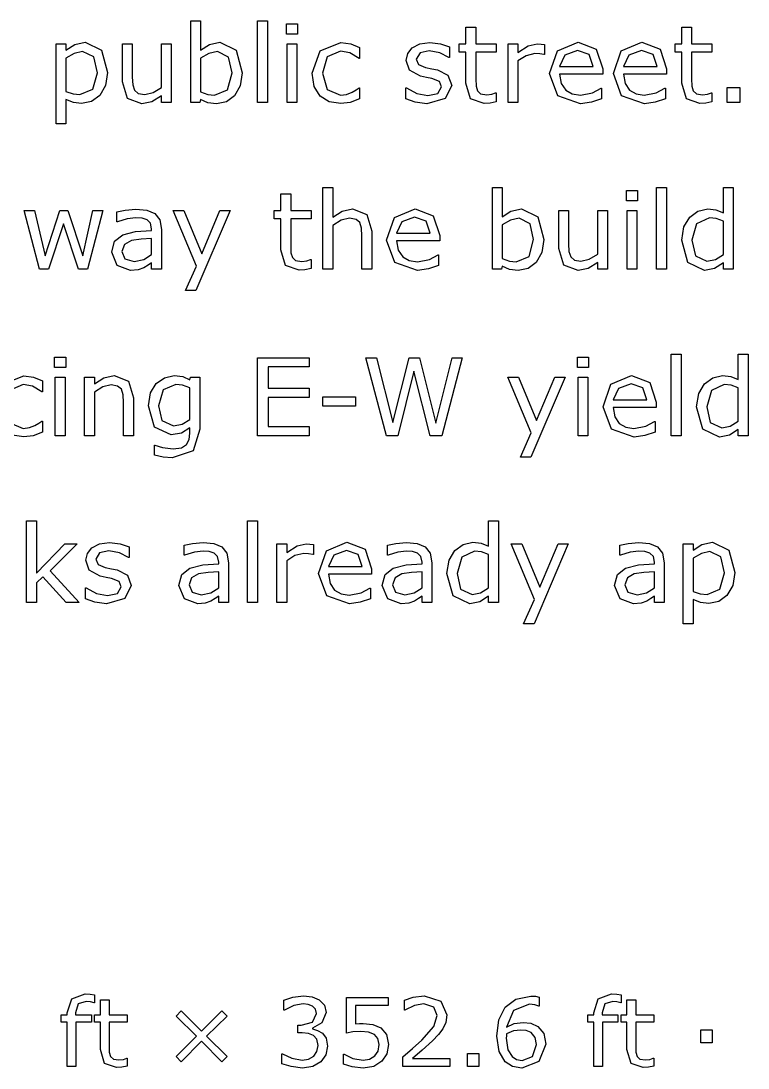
# Model space of a CAD drawing. Extents: x -1 to 182, y 89 to 480.
# Drawn here: x 70.96 to 87.11, y 90.19 to 113.46 of the extents above; entities that cross this region are included whole.
import ezdxf

# ---------------------------------------------------------------- set-up
doc = ezdxf.new("R2010")
doc.units = 0
doc.header["$MEASUREMENT"] = 0
doc.layers.add('Layer 1', color=7, linetype='Continuous')

msp = doc.modelspace()

# ---------------------------------------------------------------- linework, layer by layer
at = {"layer": 'Layer 1', "color": 7}
for points in [[(75.877862, 112.314122), (75.831353, 112.021122), (75.708105, 111.802524), (75.526723, 111.664173), (75.309294, 111.618824), (75.116283, 111.645547), (74.953501, 111.715317), (74.939558, 111.65486), (74.734919, 111.65486), (74.734919, 113.464052), (74.953509, 113.464052), (74.953509, 112.81757), (75.148845, 112.940839), (75.38139, 112.989655), (75.744157, 112.81294), (75.877869, 112.314122), (75.877862, 112.314122)], [(76.439455, 111.65486), (76.220864, 111.65486), (76.220864, 113.464052), (76.439455, 113.464052), (76.439455, 111.65486)], [(77.106855, 113.171053), (76.860359, 113.171053), (76.860359, 113.397774), (77.106855, 113.397774), (77.106855, 113.171053)], [(81.518178, 111.666581), (81.383302, 111.639858), (81.254241, 111.629275), (80.951934, 111.736246), (80.848453, 112.079251), (80.848453, 112.769919), (80.700786, 112.769919), (80.700786, 112.953619), (80.848453, 112.953619), (80.848453, 113.32684), (81.067043, 113.32684), (81.067043, 112.953619), (81.518178, 112.953619), (81.518178, 112.769919), (81.067043, 112.769919), (81.067043, 112.178073), (81.0717, 112.01763), (81.104254, 111.910659), (81.174017, 111.842053), (81.311219, 111.821151), (81.422839, 111.836232), (81.506555, 111.862981), (81.51817, 111.862981), (81.518178, 111.666581)], [(86.309739, 111.666581), (86.174863, 111.639858), (86.045802, 111.629275), (85.743495, 111.736246), (85.640014, 112.079251), (85.640014, 112.769919), (85.492347, 112.769919), (85.492347, 112.953619), (85.640014, 112.953619), (85.640014, 113.32684), (85.858604, 113.32684), (85.858604, 112.953619), (86.309739, 112.953619), (86.309739, 112.769919), (85.858604, 112.769919), (85.858604, 112.178073), (85.863261, 112.01763), (85.895818, 111.910659), (85.965581, 111.842053), (86.10278, 111.821151), (86.214402, 111.836232), (86.298116, 111.862981), (86.309732, 111.862981), (86.309739, 111.666581)], [(72.887351, 112.319942), (72.842004, 112.030409), (72.714108, 111.809509), (72.532723, 111.675789), (72.312968, 111.629275), (72.12926, 111.651235), (71.962991, 111.719842), (71.962991, 111.1757), (71.7444, 111.1757), (71.7444, 112.953486), (71.962991, 112.953486), (71.962991, 112.817438), (72.158327, 112.939543), (72.390872, 112.989523), (72.755965, 112.811644), (72.887351, 112.31981), (72.887351, 112.319942)], [(74.304704, 111.65486), (74.086113, 111.65486), (74.086113, 111.799031), (73.8745, 111.665338), (73.651258, 111.618824), (73.332674, 111.743231), (73.218726, 112.110657), (73.218726, 112.953619), (73.437316, 112.953619), (73.437316, 112.214136), (73.446629, 112.044379), (73.486161, 111.924603), (73.567552, 111.850202), (73.712893, 111.826918), (73.897765, 111.871104), (74.086124, 111.983896), (74.086124, 112.953592), (74.304714, 112.953592), (74.304704, 111.65486)], [(77.092872, 111.654966), (76.874281, 111.654966), (76.874281, 112.953725), (77.092872, 112.953725), (77.092872, 111.654966)], [(78.485809, 111.736352), (78.277682, 111.654966), (78.069556, 111.625888), (77.811431, 111.666581), (77.610282, 111.792179), (77.478893, 112.003792), (77.432385, 112.302612), (77.606792, 112.802568), (78.069556, 112.98394), (78.288146, 112.95256), (78.485809, 112.875831), (78.485809, 112.632812), (78.474193, 112.632812), (78.267231, 112.752562), (78.060266, 112.794419), (77.766098, 112.668848), (77.65913, 112.302612), (77.763772, 111.941007), (78.060266, 111.815409), (78.195143, 111.832872), (78.318391, 111.878195), (78.407918, 111.929365), (78.474193, 111.977043), (78.485809, 111.977043), (78.485809, 111.736352)], [(80.53103, 112.029351), (80.383363, 111.737516), (79.982226, 111.62356), (79.717128, 111.657294), (79.515976, 111.732859), (79.515976, 111.978207), (79.527591, 111.978207), (79.75781, 111.8538), (80.000816, 111.808451), (80.226384, 111.854964), (80.307775, 112.001464), (80.263592, 112.117722), (80.093836, 112.185164), (79.971749, 112.209506), (79.835711, 112.239721), (79.592702, 112.372277), (79.521778, 112.588547), (79.554332, 112.739703), (79.65549, 112.866439), (79.820595, 112.952481), (80.046163, 112.985025), (80.281031, 112.955974), (80.479857, 112.887367), (80.479857, 112.653661), (80.468242, 112.653661), (80.264767, 112.757139), (80.029899, 112.800161), (79.827586, 112.753647), (79.745033, 112.617625), (79.795029, 112.496684), (79.953159, 112.430432), (80.088033, 112.402519), (80.213607, 112.376854), (80.448477, 112.257104), (80.53103, 112.029192), (80.53103, 112.029351)], [(82.592528, 112.715362), (82.580913, 112.715362), (82.485571, 112.731766), (82.377436, 112.737587), (82.182099, 112.692237), (82.000717, 112.577144), (82.000717, 111.654966), (81.782124, 111.654966), (81.782124, 112.953725), (82.000717, 112.953725), (82.000717, 112.761875), (82.229772, 112.909539), (82.433247, 112.953725), (82.515799, 112.950285), (82.592539, 112.939702), (82.592528, 112.715362)], [(83.885471, 112.281684), (82.928554, 112.281684), (82.964598, 112.072372), (83.06343, 111.927037), (83.206445, 111.843323), (83.390153, 111.815409), (83.656417, 111.867744), (83.848266, 111.972386), (83.859881, 111.972386), (83.859881, 111.734023), (83.634313, 111.65613), (83.392469, 111.624724), (82.887848, 111.799137), (82.706466, 112.296791), (82.879709, 112.802568), (83.337822, 112.989761), (83.742446, 112.836276), (83.885461, 112.40027), (83.885471, 112.281684)], [(85.303988, 112.281684), (84.347071, 112.281684), (84.383115, 112.072372), (84.481947, 111.927037), (84.62496, 111.843323), (84.80867, 111.815409), (85.074933, 111.867744), (85.26678, 111.972386), (85.278395, 111.972386), (85.278395, 111.734023), (85.052827, 111.65613), (84.810983, 111.624724), (84.306362, 111.799137), (84.124977, 112.296791), (84.298223, 112.802568), (84.756336, 112.989761), (85.16096, 112.836276), (85.303975, 112.40027), (85.303988, 112.281684)], [(72.661784, 112.314122), (72.581557, 112.66525), (72.335061, 112.781534), (72.145537, 112.740841), (71.962991, 112.63387), (71.962991, 111.89788), (72.122283, 111.840888), (72.274598, 111.825807), (72.559464, 111.94905), (72.661784, 112.314148), (72.661784, 112.314122)], [(75.652297, 112.308301), (75.575557, 112.66062), (75.327897, 112.781534), (75.134886, 112.739677), (74.953501, 112.63387), (74.953501, 111.88973), (75.112793, 111.831602), (75.265111, 111.815197), (75.548813, 111.93381), (75.652297, 112.308195), (75.652297, 112.308301)], [(83.672694, 112.449112), (83.58549, 112.715362), (83.326204, 112.809553), (83.045989, 112.706075), (82.928554, 112.449112), (83.672694, 112.449112)], [(85.09121, 112.449112), (85.004007, 112.715362), (84.74472, 112.809553), (84.464506, 112.706075), (84.347071, 112.449112), (85.09121, 112.449112)], [(86.930631, 111.65494), (86.652742, 111.65494), (86.652742, 111.986303), (86.930631, 111.986303), (86.930631, 111.65494)], [(77.407977, 107.962419), (77.2731, 107.935696), (77.144039, 107.925113), (76.841732, 108.032084), (76.738251, 108.375089), (76.738251, 109.065757), (76.590585, 109.065757), (76.590585, 109.249457), (76.738251, 109.249457), (76.738251, 109.622678), (76.956842, 109.622678), (76.956842, 109.249457), (77.407977, 109.249457), (77.407977, 109.065757), (76.956842, 109.065757), (76.956842, 108.473911), (76.961498, 108.313468), (76.994053, 108.206497), (77.063818, 108.137891), (77.201017, 108.116989), (77.31264, 108.13207), (77.396354, 108.158819), (77.407969, 108.158819), (77.407977, 107.962419)], [(78.757892, 107.950778), (78.539302, 107.950778), (78.539302, 108.690261), (78.528851, 108.857689), (78.490481, 108.980958), (78.406764, 109.05303), (78.264913, 109.077372), (78.077716, 109.033187), (77.890518, 108.920395), (77.890518, 107.950804), (77.671927, 107.950804), (77.671927, 109.759996), (77.890518, 109.759996), (77.890518, 109.105391), (78.102131, 109.237921), (78.326537, 109.285599), (78.647448, 109.158864), (78.757906, 108.793765), (78.757892, 107.950778)], [(82.577421, 108.610039), (82.530912, 108.31704), (82.407664, 108.098441), (82.226282, 107.960091), (82.008853, 107.914741), (81.815842, 107.941464), (81.65306, 108.011235), (81.639117, 107.950778), (81.434478, 107.950778), (81.434478, 109.75997), (81.653068, 109.75997), (81.653068, 109.113488), (81.848404, 109.236757), (82.080949, 109.285572), (82.443716, 109.108857), (82.577429, 108.610039), (82.577421, 108.610039)], [(84.65985, 109.46697), (84.413354, 109.46697), (84.413354, 109.693692), (84.65985, 109.693692), (84.65985, 109.46697)], [(85.299355, 107.950778), (85.080765, 107.950778), (85.080765, 109.75997), (85.299355, 109.75997), (85.299355, 107.950778)], [(86.785309, 107.950778), (86.566718, 107.950778), (86.566718, 108.086826), (86.370218, 107.960091), (86.14814, 107.914741), (85.778396, 108.093785), (85.642358, 108.590275), (85.688866, 108.884438), (85.816766, 109.104201), (86.000474, 109.239059), (86.219067, 109.285572), (86.400449, 109.263347), (86.566718, 109.197069), (86.566718, 109.759837), (86.785309, 109.759837), (86.785309, 107.950778)], [(72.783846, 109.249563), (72.445495, 107.950804), (72.243182, 107.950804), (71.909482, 108.951907), (71.578107, 107.950804), (71.376955, 107.950804), (71.035117, 109.249563), (71.26301, 109.249563), (71.501368, 108.243803), (71.825765, 109.249563), (72.005988, 109.249563), (72.338524, 108.243803), (72.564092, 109.249563), (72.783846, 109.249563)], [(74.084928, 107.950804), (73.867499, 107.950804), (73.867499, 108.089154), (73.788434, 108.033354), (73.693091, 107.977553), (73.567517, 107.933368), (73.401248, 107.914847), (73.103592, 108.031105), (72.981508, 108.327597), (73.044294, 108.565959), (73.225679, 108.710131), (73.510545, 108.781065), (73.867499, 108.808979), (73.867499, 108.842687), (73.840758, 108.96593), (73.766344, 109.042685), (73.654721, 109.078721), (73.518683, 109.087982), (73.326834, 109.064698), (73.108244, 108.999585), (73.096629, 108.999585), (73.096629, 109.221649), (73.281501, 109.260014), (73.519858, 109.280916), (73.758213, 109.257632), (73.934947, 109.180877), (74.046569, 109.042526), (74.084939, 108.832077), (74.084928, 107.950804)], [(75.610413, 109.249563), (74.852322, 107.471776), (74.618616, 107.471776), (74.86046, 108.01359), (74.34305, 109.249563), (74.580246, 109.249563), (74.979057, 108.286824), (75.381358, 109.249563), (75.610413, 109.249563)], [(80.265939, 108.577495), (79.309021, 108.577495), (79.345066, 108.368184), (79.443895, 108.222848), (79.58691, 108.139134), (79.770621, 108.111221), (80.036881, 108.163555), (80.228731, 108.268198), (80.240346, 108.268198), (80.240346, 108.029835), (80.014778, 107.951942), (79.772931, 107.920536), (79.268313, 108.094949), (79.086928, 108.592603), (79.260174, 109.09838), (79.718284, 109.285572), (80.122911, 109.132088), (80.265926, 108.696081), (80.265939, 108.577495)], [(83.994776, 107.950778), (83.776185, 107.950778), (83.776185, 108.094949), (83.564569, 107.961255), (83.341327, 107.914741), (83.022743, 108.039148), (82.908798, 108.406575), (82.908798, 109.249536), (83.127388, 109.249536), (83.127388, 108.510053), (83.136675, 108.340297), (83.176209, 108.22052), (83.257597, 108.146119), (83.402938, 108.122836), (83.58781, 108.167021), (83.776172, 108.279813), (83.776172, 109.24951), (83.994763, 109.24951), (83.994776, 107.950778)], [(84.645907, 107.950778), (84.427316, 107.950778), (84.427316, 109.249536), (84.645907, 109.249536), (84.645907, 107.950778)], [(80.053161, 108.744923), (79.965957, 109.011173), (79.706671, 109.105365), (79.426454, 109.001886), (79.309021, 108.744923), (80.053161, 108.744923)], [(82.351853, 108.604218), (82.275116, 108.956537), (82.027456, 109.077451), (81.834445, 109.035594), (81.65306, 108.929788), (81.65306, 108.185648), (81.812352, 108.127519), (81.96467, 108.111115), (82.248372, 108.229727), (82.351853, 108.604112), (82.351853, 108.604218)], [(86.566718, 108.270526), (86.566718, 109.01583), (86.408588, 109.070466), (86.256273, 109.085548), (85.970245, 108.957648), (85.867926, 108.594878), (85.946991, 108.24256), (86.200461, 108.122809), (86.388823, 108.163502), (86.566718, 108.270473), (86.566718, 108.270526)], [(73.867499, 108.270553), (73.867499, 108.632158), (73.631467, 108.614696), (73.417528, 108.580961), (73.26521, 108.497247), (73.207076, 108.342625), (73.274513, 108.174006), (73.480314, 108.118206), (73.690766, 108.162391), (73.867499, 108.270526), (73.867499, 108.270553)], [(71.958308, 105.762835), (71.711812, 105.762835), (71.711812, 105.989556), (71.958308, 105.989556), (71.958308, 105.762835)], [(77.36263, 104.246642), (76.222005, 104.246642), (76.222005, 105.977941), (77.36263, 105.977941), (77.36263, 105.773286), (76.452221, 105.773286), (76.452221, 105.298915), (77.36263, 105.298915), (77.36263, 105.09426), (76.452221, 105.09426), (76.452221, 104.45127), (77.36263, 104.45127), (77.36263, 104.246642)], [(80.765905, 105.977941), (80.315934, 104.246642), (80.056648, 104.246642), (79.692717, 105.683751), (79.336927, 104.246642), (79.083454, 104.246642), (78.625342, 105.977941), (78.861374, 105.977941), (79.225305, 104.538477), (79.583423, 105.977941), (79.817129, 105.977941), (80.178735, 104.524534), (80.54034, 105.977941), (80.765905, 105.977941)], [(83.569221, 105.762835), (83.322724, 105.762835), (83.322724, 105.989556), (83.569221, 105.989556), (83.569221, 105.762835)], [(85.627224, 104.246642), (85.408633, 104.246642), (85.408633, 106.055834), (85.627224, 106.055834), (85.627224, 104.246642)], [(87.113178, 104.246642), (86.894587, 104.246642), (86.894587, 104.382691), (86.698086, 104.255955), (86.476009, 104.210606), (86.106265, 104.389649), (85.970227, 104.886139), (86.016735, 105.180302), (86.144634, 105.400065), (86.328342, 105.534923), (86.546933, 105.581437), (86.728318, 105.559212), (86.894587, 105.492934), (86.894587, 106.055702), (87.113178, 106.055702), (87.113178, 104.246642)], [(70.564209, 105.394244), (71.02697, 105.575616), (71.245561, 105.544236), (71.443223, 105.467507), (71.443223, 105.224488), (71.431608, 105.224488), (71.224643, 105.344238), (71.017678, 105.386095), (70.723512, 105.260524)], [(71.944364, 104.246642), (71.725771, 104.246642), (71.725771, 105.545401), (71.944364, 105.545401), (71.944364, 104.246642)], [(73.462872, 104.246642), (73.244282, 104.246642), (73.244282, 104.986125), (73.233831, 105.153553), (73.195461, 105.276822), (73.111744, 105.348895), (72.969893, 105.373236), (72.782695, 105.329051), (72.595498, 105.216259), (72.595498, 104.246642), (72.376907, 104.246642), (72.376907, 105.545401), (72.595498, 105.545401), (72.595498, 105.401229), (72.807114, 105.533759), (73.031517, 105.581437), (73.352427, 105.454702), (73.462885, 105.089603), (73.462872, 104.246642)], [(74.9372, 104.394306), (74.787208, 103.909457), (74.325611, 103.754809), (74.123298, 103.76989), (73.930285, 103.810609), (73.930285, 104.033838), (73.9419, 104.033838), (74.111656, 103.982668), (74.344201, 103.951288), (74.529073, 103.978037), (74.643018, 104.052438), (74.701155, 104.161737), (74.718591, 104.304744), (74.718591, 104.423357), (74.529068, 104.304744), (74.300013, 104.26638), (73.930266, 104.433808), (73.794228, 104.908205), (73.840739, 105.196548), (73.9698, 105.406997), (74.153508, 105.534897), (74.368611, 105.58141), (74.556973, 105.558127), (74.718591, 105.489547), (74.732535, 105.545348), (74.937174, 105.545348), (74.9372, 104.394306)], [(83.048323, 105.545401), (82.290229, 103.767614), (82.056523, 103.767614), (82.29837, 104.309428), (81.78096, 105.545401), (82.018153, 105.545401), (82.416967, 104.582662), (82.819268, 105.545401), (83.048323, 105.545401)], [(83.555258, 104.246642), (83.336668, 104.246642), (83.336668, 105.545401), (83.555258, 105.545401), (83.555258, 104.246642)], [(85.074933, 104.87336), (84.118016, 104.87336), (84.15406, 104.664048), (84.25289, 104.518713), (84.395905, 104.434999), (84.579615, 104.407085), (84.845876, 104.45942), (85.037725, 104.564062), (85.04934, 104.564062), (85.04934, 104.325699), (84.823773, 104.247806), (84.581928, 104.2164), (84.077307, 104.390813), (83.895922, 104.888467), (84.069169, 105.394244), (84.527278, 105.581437), (84.931905, 105.427952), (85.07492, 104.991946), (85.074933, 104.87336)], [(74.71861, 104.603591), (74.71861, 105.311694), (74.555828, 105.367495), (74.407, 105.384957), (74.123298, 105.264043), (74.019814, 104.912915), (74.096554, 104.581525), (74.351191, 104.468759), (74.541876, 104.504796), (74.71861, 104.603617), (74.71861, 104.603591)], [(84.862156, 105.040788), (84.774952, 105.307038), (84.515666, 105.401229), (84.235451, 105.297751), (84.118016, 105.040788), (84.862156, 105.040788)], [(86.894587, 104.566391), (86.894587, 105.311694), (86.736456, 105.366331), (86.584141, 105.381412), (86.298111, 105.253513), (86.195794, 104.890743), (86.274857, 104.538424), (86.52833, 104.418674), (86.716692, 104.459367), (86.894587, 104.566338), (86.894587, 104.566391)], [(78.398613, 104.898918), (77.673076, 104.898918), (77.673076, 105.109368), (78.398613, 105.109368), (78.398613, 104.898918)], [(70.721186, 104.532683), (71.017678, 104.407085), (71.152555, 104.424548), (71.275803, 104.469871), (71.365332, 104.521041), (71.431608, 104.568719), (71.443223, 104.568719), (71.443223, 104.328028)], [(71.443223, 104.328028), (71.235097, 104.246642), (71.02697, 104.217564), (70.768846, 104.258257)], [(72.258289, 100.54248), (71.969936, 100.54248), (71.449038, 101.111042), (71.307185, 100.976184), (71.307185, 100.54248), (71.088594, 100.54248), (71.088594, 102.351672), (71.307185, 102.351672), (71.307185, 101.191264), (71.938541, 101.841239), (72.214107, 101.841239), (71.610656, 101.24127), (72.258289, 100.54248)], [(76.217345, 100.54248), (75.998755, 100.54248), (75.998755, 102.351672), (76.217345, 102.351672), (76.217345, 100.54248)], [(81.568174, 100.54248), (81.349583, 100.54248), (81.349583, 100.678529), (81.153083, 100.551793), (80.931005, 100.506444), (80.561261, 100.685487), (80.425223, 101.181977), (80.471731, 101.47614), (80.599631, 101.695903), (80.783339, 101.830761), (81.001929, 101.877275), (81.183314, 101.85505), (81.349583, 101.788772), (81.349583, 102.35154), (81.568174, 102.35154), (81.568174, 100.54248)], [(73.416356, 100.916865), (73.268692, 100.62503), (72.867553, 100.511074), (72.602454, 100.544808), (72.401304, 100.620373), (72.401304, 100.865721), (72.41292, 100.865721), (72.643139, 100.741314), (72.886147, 100.695965), (73.111712, 100.742478), (73.193103, 100.888978), (73.148921, 101.005236), (72.979164, 101.072678), (72.857078, 101.09702), (72.72104, 101.127235), (72.478033, 101.259791), (72.407107, 101.476061), (72.439664, 101.627217), (72.540819, 101.753953), (72.705924, 101.839995), (72.931492, 101.872539), (73.166362, 101.843488), (73.365186, 101.774881), (73.365186, 101.541175), (73.35357, 101.541175), (73.150093, 101.644653), (72.915225, 101.687675), (72.712912, 101.641161), (72.630359, 101.505139), (72.680355, 101.384198), (72.838485, 101.317946), (72.973362, 101.290033), (73.098936, 101.264368), (73.333803, 101.144618), (73.416356, 100.916706), (73.416356, 100.916865)], [(75.575525, 100.54248), (75.358096, 100.54248), (75.358096, 100.68083), (75.279031, 100.62503), (75.183688, 100.569229), (75.058115, 100.525044), (74.891845, 100.506523), (74.594189, 100.622781), (74.472106, 100.919273), (74.534891, 101.157635), (74.716276, 101.301807), (75.001142, 101.372741), (75.358096, 101.400655), (75.358096, 101.434363), (75.331355, 101.557606), (75.256941, 101.634361), (75.145318, 101.670397), (75.009281, 101.679658), (74.817431, 101.656374), (74.598841, 101.591261), (74.587226, 101.591261), (74.587226, 101.813325), (74.772098, 101.85169), (75.010453, 101.872592), (75.24881, 101.849308), (75.425544, 101.772553), (75.537166, 101.634202), (75.575536, 101.423753), (75.575525, 100.54248)], [(77.46029, 101.602876), (77.448675, 101.602876), (77.35333, 101.61928), (77.245197, 101.625101), (77.049861, 101.579751), (76.868479, 101.464658), (76.868479, 100.54248), (76.649886, 100.54248), (76.649886, 101.841239), (76.868479, 101.841239), (76.868479, 101.649389), (77.097534, 101.797053), (77.301008, 101.841239), (77.383561, 101.837799), (77.460301, 101.827216), (77.46029, 101.602876)], [(78.753233, 101.169198), (77.796316, 101.169198), (77.83236, 100.959886), (77.931192, 100.814551), (78.074205, 100.730837), (78.257915, 100.702923), (78.524178, 100.755258), (78.716027, 100.8599), (78.727643, 100.8599), (78.727643, 100.621537), (78.502075, 100.543644), (78.26023, 100.512238), (77.75561, 100.686651), (77.574227, 101.184305), (77.747471, 101.690082), (78.205583, 101.877275), (78.610208, 101.72379), (78.753223, 101.287784), (78.753233, 101.169198)], [(80.093849, 100.54248), (79.87642, 100.54248), (79.87642, 100.68083), (79.797354, 100.62503), (79.702012, 100.569229), (79.576438, 100.525044), (79.410169, 100.506523), (79.112513, 100.622781), (78.990427, 100.919273), (79.053215, 101.157635), (79.2346, 101.301807), (79.519466, 101.372741), (79.87642, 101.400655), (79.87642, 101.434363), (79.849676, 101.557606), (79.775262, 101.634361), (79.663642, 101.670397), (79.527604, 101.679658), (79.335755, 101.656374), (79.117164, 101.591261), (79.105549, 101.591261), (79.105549, 101.813325), (79.290421, 101.85169), (79.528779, 101.872592), (79.767136, 101.849308), (79.94387, 101.772553), (80.055492, 101.634202), (80.093862, 101.423753), (80.093849, 100.54248)], [(83.121565, 101.841239), (82.363473, 100.063452), (82.129767, 100.063452), (82.371612, 100.605266), (81.854204, 101.841239), (82.091397, 101.841239), (82.490209, 100.8785), (82.89251, 101.841239), (83.121565, 101.841239)], [(85.25399, 100.54248), (85.036563, 100.54248), (85.036563, 100.68083), (84.957498, 100.62503), (84.862156, 100.569229), (84.736582, 100.525044), (84.570313, 100.506523), (84.272657, 100.622781), (84.15057, 100.919273), (84.213358, 101.157635), (84.394743, 101.301807), (84.679609, 101.372741), (85.036563, 101.400655), (85.036563, 101.434363), (85.009819, 101.557606), (84.935405, 101.634361), (84.823786, 101.670397), (84.687748, 101.679658), (84.495899, 101.656374), (84.277308, 101.591261), (84.265693, 101.591261), (84.265693, 101.813325), (84.450565, 101.85169), (84.688923, 101.872592), (84.92728, 101.849308), (85.104014, 101.772553), (85.215636, 101.634202), (85.254003, 101.423753), (85.25399, 100.54248)], [(86.817847, 101.207562), (86.7725, 100.918029), (86.644601, 100.697129), (86.463219, 100.563409), (86.243464, 100.516895), (86.059754, 100.538855), (85.893487, 100.607462), (85.893487, 100.06332), (85.674896, 100.06332), (85.674896, 101.841106), (85.893487, 101.841106), (85.893487, 101.705058), (86.088823, 101.827163), (86.321365, 101.877142), (86.686461, 101.699263), (86.817847, 101.20743), (86.817847, 101.207562)], [(78.540455, 101.336626), (78.453252, 101.602876), (78.193966, 101.697067), (77.913751, 101.593589), (77.796316, 101.336626), (78.540455, 101.336626)], [(81.349583, 100.862229), (81.349583, 101.607532), (81.191453, 101.662169), (81.039138, 101.67725), (80.753108, 101.549351), (80.650791, 101.186581), (80.729853, 100.834262), (80.983327, 100.714512), (81.171688, 100.755205), (81.349583, 100.862176), (81.349583, 100.862229)], [(86.59228, 101.201741), (86.512053, 101.55287), (86.265557, 101.669154), (86.076033, 101.628461), (85.893487, 101.52149), (85.893487, 100.785499), (86.052779, 100.728508), (86.205094, 100.713427), (86.48996, 100.83667), (86.59228, 101.201768), (86.59228, 101.201741)], [(75.358096, 100.862229), (75.358096, 101.223834), (75.122064, 101.206372), (74.908125, 101.172637), (74.755807, 101.088923), (74.697673, 100.934301), (74.76511, 100.765682), (74.970911, 100.709882), (75.181363, 100.754067), (75.358096, 100.862202), (75.358096, 100.862229)], [(79.87642, 100.862229), (79.87642, 101.223834), (79.640388, 101.206372), (79.426446, 101.172637), (79.274131, 101.088923), (79.215994, 100.934301), (79.283434, 100.765682), (79.489234, 100.709882), (79.699686, 100.754067), (79.87642, 100.862202), (79.87642, 100.862229)], [(85.036563, 100.862229), (85.036563, 101.223834), (84.800532, 101.206372), (84.58659, 101.172637), (84.434275, 101.088923), (84.376138, 100.934301), (84.443577, 100.765682), (84.649378, 100.709882), (84.85983, 100.754067), (85.036563, 100.862202), (85.036563, 100.862229)], [(72.601162, 91.643866), (72.590817, 91.643866), (72.507103, 91.662387), (72.416153, 91.672705), (72.234252, 91.616878), (72.178441, 91.417409), (72.178441, 91.378145), (72.528807, 91.378145), (72.528807, 91.214844), (72.184643, 91.214844), (72.184643, 90.223743), (71.990338, 90.223743), (71.990338, 91.214897), (71.859081, 91.214897), (71.859081, 91.378198), (71.990338, 91.378198), (71.990338, 91.41643), (72.092658, 91.731654), (72.388247, 91.84225), (72.505037, 91.8359), (72.601155, 91.821348), (72.601162, 91.643866)], [(73.323598, 90.234141), (73.203708, 90.210329), (73.088987, 90.201068), (72.820269, 90.296133), (72.728287, 90.601038), (72.728287, 91.21495), (72.597027, 91.21495), (72.597027, 91.378251), (72.728287, 91.378251), (72.728287, 91.710012), (72.922588, 91.710012), (72.922588, 91.378251), (73.323598, 91.378251), (73.323598, 91.21495), (72.922588, 91.21495), (72.922588, 90.68888), (72.926716, 90.546243), (72.955653, 90.451179), (73.017666, 90.390192), (73.139621, 90.371671), (73.238839, 90.385165), (73.313253, 90.408978), (73.323598, 90.408978), (73.323598, 90.234141)], [(77.660278, 90.96484), (77.741925, 90.853212), (77.773966, 90.679593), (77.735726, 90.486315), (77.628239, 90.33336), (77.445304, 90.22586), (77.21586, 90.191755), (76.963681, 90.222764), (76.760076, 90.28891), (76.760076, 90.504915), (76.775581, 90.504915), (76.982287, 90.408792), (77.21173, 90.37056), (77.350224, 90.392256), (77.469077, 90.456338), (77.539358, 90.556588), (77.563118, 90.695071), (77.536247, 90.831517), (77.463899, 90.917294), (77.351245, 90.960712), (77.208619, 90.973148), (77.115602, 90.973148), (77.115602, 91.14473), (77.187947, 91.14473), (77.438062, 91.209844), (77.532114, 91.402063), (77.508328, 91.499218), (77.442182, 91.56846), (77.347099, 91.605686), (77.232376, 91.616005), (77.023604, 91.580869), (76.814832, 91.48165), (76.804487, 91.48165), (76.804487, 91.697656), (76.999823, 91.763801), (77.237532, 91.79481), (77.43597, 91.774173), (77.590999, 91.708027), (77.703654, 91.588118), (77.741894, 91.423812), (77.650943, 91.199525), (77.438039, 91.079643), (77.438039, 91.06509), (77.551725, 91.029954), (77.660246, 90.96484), (77.660278, 90.96484)], [(79.12892, 90.712666), (79.089645, 90.506979), (78.982158, 90.341615), (78.804393, 90.229987), (78.566681, 90.191755), (78.323802, 90.218637), (78.126399, 90.28166), (78.126399, 90.499756), (78.140872, 90.499756), (78.339309, 90.40776), (78.562551, 90.37056), (78.704142, 90.391198), (78.827134, 90.463535), (78.895346, 90.570003), (78.919106, 90.713671), (78.8912, 90.848027), (78.815754, 90.935868), (78.684494, 90.990637), (78.512931, 91.007041), (78.337229, 90.994606), (78.192537, 90.969735), (78.192537, 91.762452), (79.118577, 91.762452), (79.118577, 91.581583), (78.392009, 91.581583), (78.392009, 91.1723), (78.482959, 91.17865), (78.563572, 91.181295), (78.782681, 91.1596), (78.955279, 91.085172), (79.083438, 90.938408), (79.128912, 90.713116), (79.12892, 90.712666)], [(80.486974, 90.223796), (79.445179, 90.223796), (79.445179, 90.439801), (79.662221, 90.62583), (79.865826, 90.810826), (80.137643, 91.115732), (80.211025, 91.360683), (80.131441, 91.547743), (79.9113, 91.615952), (79.707695, 91.582879), (79.493756, 91.481597), (79.483411, 91.481597), (79.483411, 91.698634), (79.678747, 91.76478), (79.916456, 91.794757), (80.287494, 91.680034), (80.421852, 91.371001), (80.399125, 91.206669), (80.334013, 91.063027), (80.238928, 90.936926), (80.107671, 90.799476), (79.879261, 90.588629), (79.65912, 90.400537), (80.486974, 90.400537), (80.486974, 90.223796)], [(82.625344, 90.722985), (82.470315, 90.339551), (82.092043, 90.191755), (81.885338, 90.226892), (81.721008, 90.33127), (81.583549, 90.558652), (81.536006, 90.899726), (81.579413, 91.262496), (81.719973, 91.543615), (81.954584, 91.725516), (82.289446, 91.791662), (82.391765, 91.78637), (82.475482, 91.767849), (82.475482, 91.570444), (82.465137, 91.570444), (82.377287, 91.599389), (82.258431, 91.613941), (81.90393, 91.474427), (81.749935, 91.099248), (81.920466, 91.178835), (82.115803, 91.206722), (82.288403, 91.188201), (82.442399, 91.115864), (82.578823, 90.956691), (82.625334, 90.723117), (82.625344, 90.722985)], [(84.296557, 91.643919), (84.286211, 91.643919), (84.202495, 91.66244), (84.111544, 91.672758), (83.929643, 91.616931), (83.873835, 91.417462), (83.873835, 91.378198), (84.224198, 91.378198), (84.224198, 91.214897), (83.880034, 91.214897), (83.880034, 90.223743), (83.685732, 90.223743), (83.685732, 91.214897), (83.554473, 91.214897), (83.554473, 91.378198), (83.685732, 91.378198), (83.685732, 91.41643), (83.788052, 91.731654), (84.083639, 91.84225), (84.200428, 91.8359), (84.296546, 91.821348), (84.296557, 91.643919)], [(85.018992, 90.234194), (84.899105, 90.210382), (84.784381, 90.201121), (84.515666, 90.296186), (84.423681, 90.601091), (84.423681, 91.215003), (84.292424, 91.215003), (84.292424, 91.378304), (84.423681, 91.378304), (84.423681, 91.710064), (84.617985, 91.710064), (84.617985, 91.378304), (85.018992, 91.378304), (85.018992, 91.215003), (84.617985, 91.215003), (84.617985, 90.688933), (84.622113, 90.546296), (84.651053, 90.451231), (84.713063, 90.390245), (84.83502, 90.371724), (84.934239, 90.385218), (85.008653, 90.40903), (85.018998, 90.40903), (85.018992, 90.234194)], [(75.542579, 90.447025), (75.427859, 90.332328), (74.977242, 90.787067), (74.526623, 90.332328), (74.411902, 90.447025), (74.866654, 90.897662), (74.411902, 91.348274), (74.526623, 91.462997), (74.977242, 91.008232), (75.427859, 91.462997), (75.542579, 91.348274), (75.087827, 90.897662), (75.542579, 90.447025)], [(82.415538, 90.714783), (82.386598, 90.873929), (82.293581, 90.983493), (82.188161, 91.026911), (82.067238, 91.03723), (81.90394, 91.016592), (81.748913, 90.95251), (81.745818, 90.90806), (81.744759, 90.855356), (81.777832, 90.59699), (81.870849, 90.448162), (81.973169, 90.380958), (82.094091, 90.360321), (82.329736, 90.451284), (82.41552, 90.714836), (82.415538, 90.714783)], [(86.315036, 90.751983), (86.068022, 90.751983), (86.068022, 91.044479), (86.315036, 91.044479), (86.315036, 90.751983)], [(81.13293, 90.223796), (80.885918, 90.223796), (80.885918, 90.518356), (81.13293, 90.518356), (81.13293, 90.223796)]]:
    msp.add_lwpolyline(points, dxfattribs=at)

doc.saveas('drawing.dxf')
